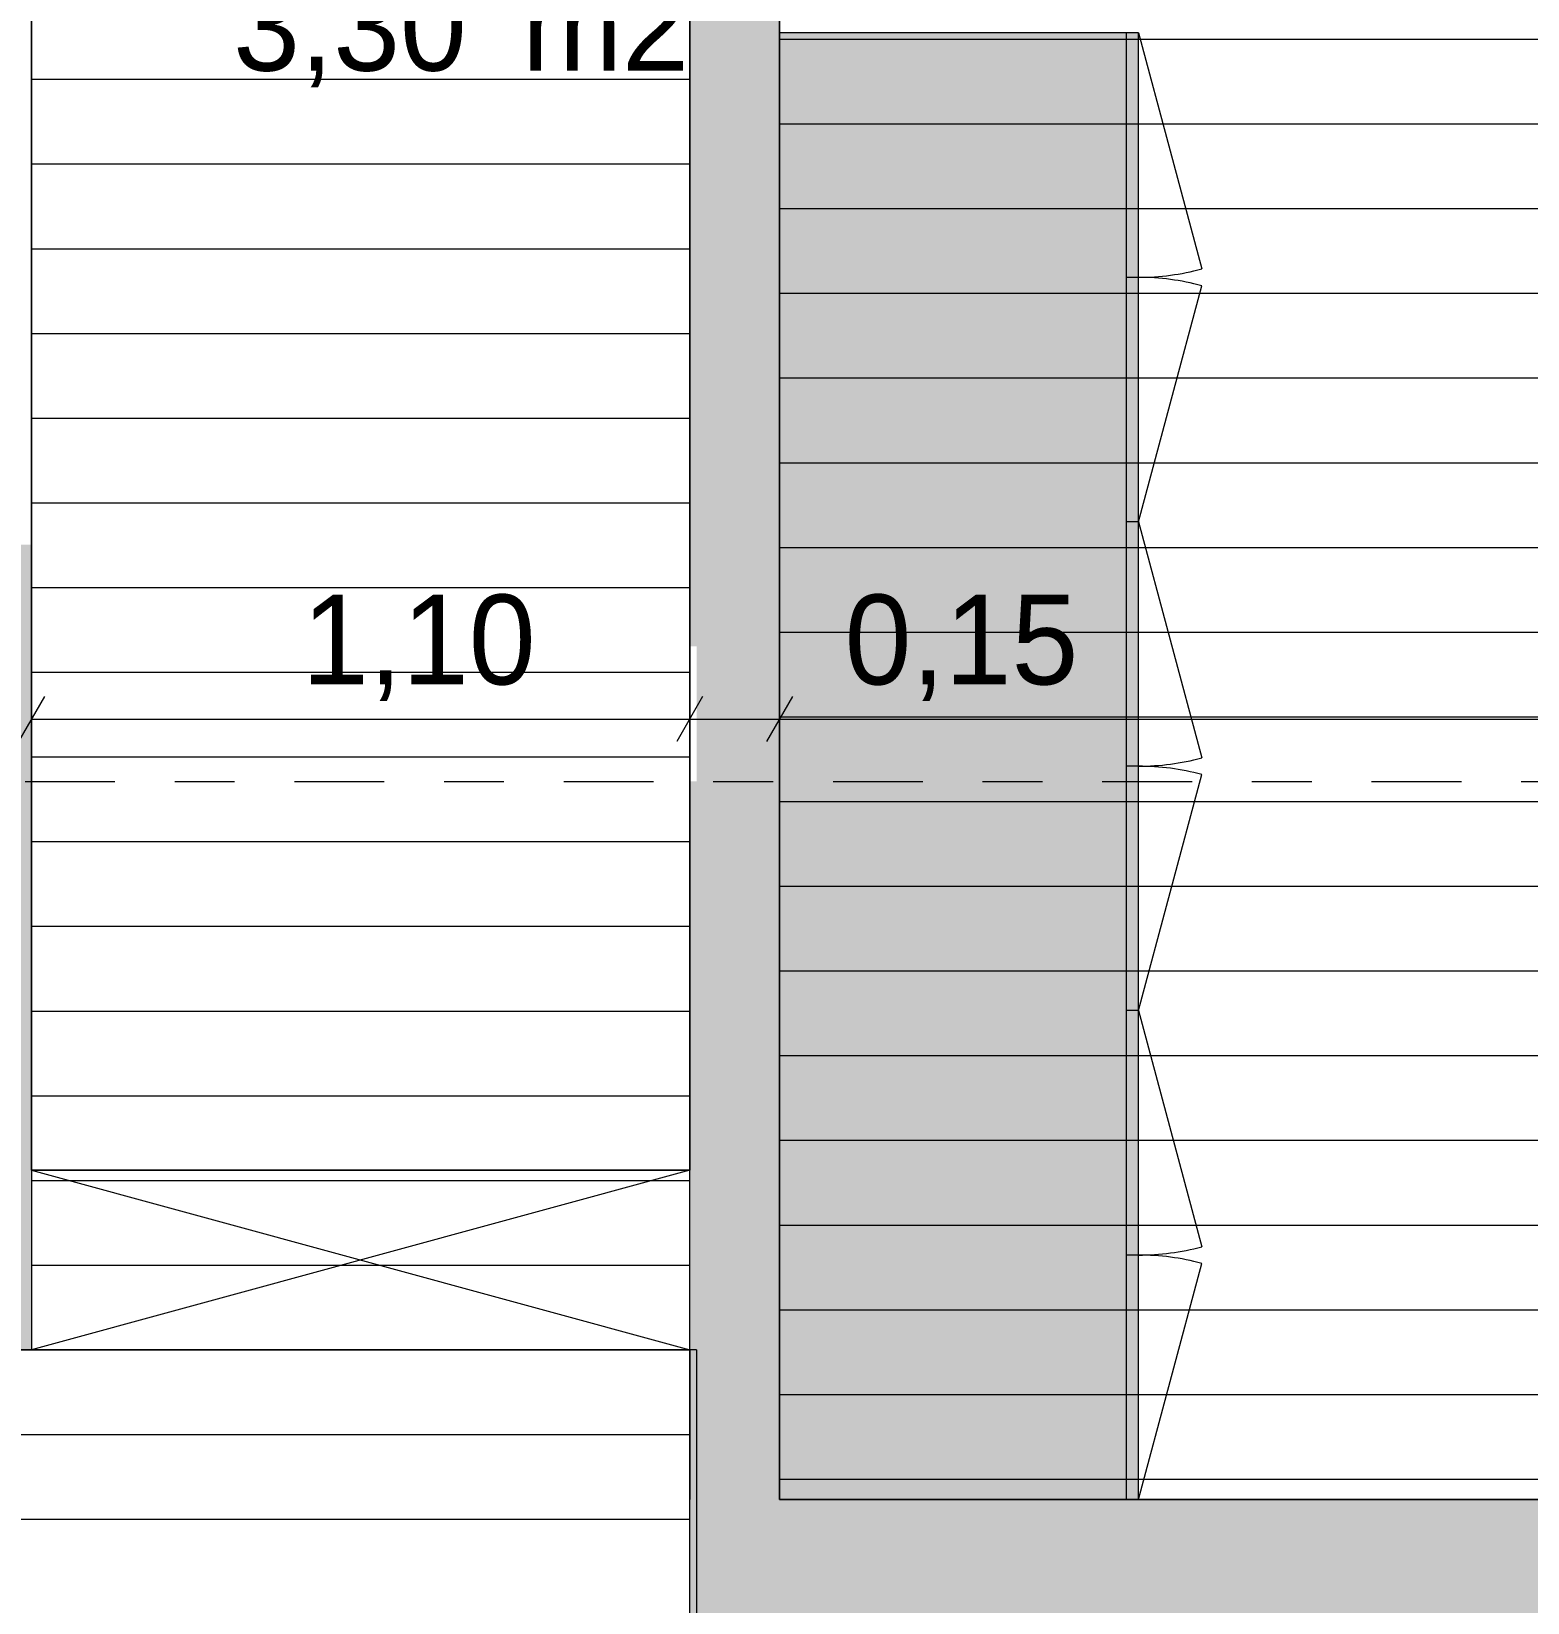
# Model space of a CAD drawing. Header units: metres. Extents: x -111189 to -108577, y -72951 to -72647.
# Drawn here: x -110674.436 to -110671.936, y -72935.126 to -72932.501 of the extents above; entities that cross this region are included whole.
import ezdxf

# ---------------------------------------------------------------- set-up
doc = ezdxf.new("R2010")
doc.units = ezdxf.units.M
doc.header["$MEASUREMENT"] = 0
for name, pattern in [('Dashed', [0.423333, 0.211667, -0.211667]), ('Dot & Dashed', [0.670278, 0.3175, -0.176389, 0, -0.176389]), ('OTK - Tracejado', [0.08, 0.04, -0.04]), ('OTK - Traço Ponto', [0.2, 0.1, -0.05, 0, -0.05]), ('OTK - Traço Ponto CORTES_ALÇ', [0.6, 0.3, -0.15, 0, -0.15])]:
    doc.linetypes.add(name, pattern=pattern)
for name, color, linetype in [('Muro Não Confinante - MNC1_1_0', 7, 'Continuous'), ('Muro Não Confinante - MNC1_1_00 - DESENHO 2D', 7, 'Continuous'), ('Muro Não Confinante - MNC1_1_03 - COBERTURA', 7, 'Continuous'), ('Muro Não Confinante - MNC1_1_03 - LAJES', 7, 'Continuous'), ('Muro Não Confinante - MNC1_1_04 - TECTO FALSO', 7, 'Continuous'), ('Muro Não Confinante - MNC1_1_05 - PAREDES..35', 7, 'Continuous'), ('Muro Não Confinante - MNC1_1_08 - EQUIPAMENTO AMOVIVEL', 7, 'Continuous'), ('Muro Não Confinante - MNC1_1_08 - EQUIPAMENTO FIXO', 7, 'Continuous'), ('Muro Não Confinante - MNC1_1_11 - ZONA_ÁREA', 7, 'Continuous'), ('Muro Não Confinante - MNC1_1_12 - COTAS GERAIS', 7, 'Continuous'), ('Planta Piso -1_1_07 - MUROS', 7, 'Continuous'), ('Planta Piso -1_1_14 - CORTES.Marcadores', 7, 'Continuous')]:
    doc.layers.add(name, color=color, linetype=linetype)
doc.styles.add('ESTILO_GERADO_3', font='AGENCYR.TTF')

# ---------------------------------------------------------------- blocks, each defined once
blk = doc.blocks.new('*X144', base_point=(-110694.4627, -72968.689))
at = {"layer": 'Muro Não Confinante - MNC1_1_03 - LAJES', "color": 253, "linetype": 'Continuous', "lineweight": 9, "ltscale": 1000}
for p, q in [((-110674.4359, -72932.5814), (-110674.3359, -72932.5814)), ((-110674.4359, -72932.5814), (-110674.3359, -72932.5814)), ((-110674.3359, -72932.5814), (-110674.0859, -72932.5814)), ((-110674.3359, -72932.5814), (-110674.0859, -72932.5814)), ((-110674.0859, -72932.5814), (-110673.8359, -72932.5814)), ((-110674.0859, -72932.5814), (-110673.8359, -72932.5814)), ((-110673.8359, -72932.5814), (-110673.5859, -72932.5814)), ((-110673.8359, -72932.5814), (-110673.5859, -72932.5814)), ((-110673.5859, -72932.5814), (-110673.3359, -72932.5814)), ((-110673.5859, -72932.5814), (-110673.3359, -72932.5814)), ((-110674.4359, -72932.7229), (-110674.3359, -72932.7229)), ((-110674.4359, -72932.7229), (-110674.3359, -72932.7229)), ((-110674.3359, -72932.7229), (-110674.0859, -72932.7229)), ((-110674.3359, -72932.7229), (-110674.0859, -72932.7229)), ((-110674.0859, -72932.7229), (-110673.8359, -72932.7229)), ((-110674.0859, -72932.7229), (-110673.8359, -72932.7229)), ((-110673.8359, -72932.7229), (-110673.5859, -72932.7229)), ((-110673.8359, -72932.7229), (-110673.5859, -72932.7229)), ((-110673.5859, -72932.7229), (-110673.3359, -72932.7229)), ((-110673.5859, -72932.7229), (-110673.3359, -72932.7229)), ((-110674.4359, -72932.8644), (-110674.3359, -72932.8644)), ((-110674.4359, -72932.8644), (-110674.3359, -72932.8644)), ((-110674.3359, -72932.8644), (-110674.0859, -72932.8644)), ((-110674.3359, -72932.8644), (-110674.0859, -72932.8644)), ((-110674.0859, -72932.8644), (-110673.8359, -72932.8644)), ((-110674.0859, -72932.8644), (-110673.8359, -72932.8644)), ((-110673.8359, -72932.8644), (-110673.5859, -72932.8644)), ((-110673.8359, -72932.8644), (-110673.5859, -72932.8644)), ((-110673.5859, -72932.8644), (-110673.3359, -72932.8644)), ((-110673.5859, -72932.8644), (-110673.3359, -72932.8644)), ((-110674.4359, -72933.0059), (-110674.3359, -72933.0059)), ((-110674.4359, -72933.0059), (-110674.3359, -72933.0059)), ((-110674.3359, -72933.0059), (-110674.0859, -72933.0059)), ((-110674.3359, -72933.0059), (-110674.0859, -72933.0059)), ((-110674.0859, -72933.0059), (-110673.8359, -72933.0059)), ((-110674.0859, -72933.0059), (-110673.8359, -72933.0059)), ((-110673.8359, -72933.0059), (-110673.5859, -72933.0059)), ((-110673.8359, -72933.0059), (-110673.5859, -72933.0059)), ((-110673.5859, -72933.0059), (-110673.3359, -72933.0059)), ((-110673.5859, -72933.0059), (-110673.3359, -72933.0059)), ((-110674.4359, -72933.1474), (-110674.3359, -72933.1474)), ((-110674.4359, -72933.1474), (-110674.3359, -72933.1474)), ((-110674.3359, -72933.1474), (-110674.0859, -72933.1474)), ((-110674.3359, -72933.1474), (-110674.0859, -72933.1474)), ((-110674.0859, -72933.1474), (-110673.8359, -72933.1474)), ((-110674.0859, -72933.1474), (-110673.8359, -72933.1474)), ((-110673.8359, -72933.1474), (-110673.5859, -72933.1474)), ((-110673.8359, -72933.1474), (-110673.5859, -72933.1474)), ((-110673.5859, -72933.1474), (-110673.3359, -72933.1474)), ((-110673.5859, -72933.1474), (-110673.3359, -72933.1474)), ((-110674.4359, -72933.2889), (-110674.3359, -72933.2889)), ((-110674.4359, -72933.2889), (-110674.3359, -72933.2889)), ((-110674.3359, -72933.2889), (-110674.0859, -72933.2889)), ((-110674.3359, -72933.2889), (-110674.0859, -72933.2889)), ((-110674.0859, -72933.2889), (-110673.8359, -72933.2889)), ((-110674.0859, -72933.2889), (-110673.8359, -72933.2889)), ((-110673.8359, -72933.2889), (-110673.5859, -72933.2889)), ((-110673.8359, -72933.2889), (-110673.5859, -72933.2889)), ((-110673.5859, -72933.2889), (-110673.3359, -72933.2889)), ((-110673.5859, -72933.2889), (-110673.3359, -72933.2889)), ((-110674.4359, -72933.4304), (-110674.3359, -72933.4304)), ((-110674.4359, -72933.4304), (-110674.3359, -72933.4304)), ((-110674.3359, -72933.4304), (-110674.0859, -72933.4304)), ((-110674.3359, -72933.4304), (-110674.0859, -72933.4304)), ((-110674.0859, -72933.4304), (-110673.8359, -72933.4304)), ((-110674.0859, -72933.4304), (-110673.8359, -72933.4304)), ((-110673.8359, -72933.4304), (-110673.5859, -72933.4304)), ((-110673.8359, -72933.4304), (-110673.5859, -72933.4304)), ((-110673.5859, -72933.4304), (-110673.3359, -72933.4304)), ((-110673.5859, -72933.4304), (-110673.3359, -72933.4304)), ((-110674.4359, -72933.5719), (-110674.3359, -72933.5719)), ((-110674.4359, -72933.5719), (-110674.3359, -72933.5719)), ((-110674.3359, -72933.5719), (-110674.0859, -72933.5719)), ((-110674.3359, -72933.5719), (-110674.0859, -72933.5719)), ((-110674.0859, -72933.5719), (-110673.8359, -72933.5719)), ((-110674.0859, -72933.5719), (-110673.8359, -72933.5719)), ((-110673.8359, -72933.5719), (-110673.5859, -72933.5719)), ((-110673.8359, -72933.5719), (-110673.5859, -72933.5719)), ((-110673.5859, -72933.5719), (-110673.3359, -72933.5719)), ((-110673.5859, -72933.5719), (-110673.3359, -72933.5719)), ((-110674.4359, -72933.7134), (-110674.3359, -72933.7134)), ((-110674.4359, -72933.7134), (-110674.3359, -72933.7134)), ((-110674.3359, -72933.7134), (-110674.0859, -72933.7134)), ((-110674.3359, -72933.7134), (-110674.0859, -72933.7134)), ((-110674.0859, -72933.7134), (-110673.8359, -72933.7134)), ((-110674.0859, -72933.7134), (-110673.8359, -72933.7134)), ((-110673.8359, -72933.7134), (-110673.5859, -72933.7134)), ((-110673.8359, -72933.7134), (-110673.5859, -72933.7134)), ((-110673.5859, -72933.7134), (-110673.3359, -72933.7134)), ((-110673.5859, -72933.7134), (-110673.3359, -72933.7134)), ((-110674.4359, -72933.8549), (-110674.3359, -72933.8549)), ((-110674.4359, -72933.8549), (-110674.3359, -72933.8549)), ((-110674.3359, -72933.8549), (-110674.0859, -72933.8549)), ((-110674.3359, -72933.8549), (-110674.0859, -72933.8549)), ((-110674.0859, -72933.8549), (-110673.8359, -72933.8549)), ((-110674.0859, -72933.8549), (-110673.8359, -72933.8549)), ((-110673.8359, -72933.8549), (-110673.5859, -72933.8549)), ((-110673.8359, -72933.8549), (-110673.5859, -72933.8549)), ((-110673.5859, -72933.8549), (-110673.3359, -72933.8549)), ((-110673.5859, -72933.8549), (-110673.3359, -72933.8549)), ((-110674.4359, -72933.9964), (-110674.3359, -72933.9964)), ((-110674.4359, -72933.9964), (-110674.3359, -72933.9964)), ((-110674.3359, -72933.9964), (-110674.0859, -72933.9964)), ((-110674.3359, -72933.9964), (-110674.0859, -72933.9964)), ((-110674.0859, -72933.9964), (-110673.8359, -72933.9964)), ((-110674.0859, -72933.9964), (-110673.8359, -72933.9964)), ((-110673.8359, -72933.9964), (-110673.5859, -72933.9964)), ((-110673.8359, -72933.9964), (-110673.5859, -72933.9964)), ((-110673.5859, -72933.9964), (-110673.3359, -72933.9964)), ((-110673.5859, -72933.9964), (-110673.3359, -72933.9964)), ((-110674.4359, -72934.1379), (-110674.3359, -72934.1379)), ((-110674.4359, -72934.1379), (-110674.3359, -72934.1379)), ((-110674.3359, -72934.1379), (-110674.0859, -72934.1379)), ((-110674.3359, -72934.1379), (-110674.0859, -72934.1379)), ((-110674.0859, -72934.1379), (-110673.8359, -72934.1379)), ((-110674.0859, -72934.1379), (-110673.8359, -72934.1379)), ((-110673.8359, -72934.1379), (-110673.5859, -72934.1379)), ((-110673.8359, -72934.1379), (-110673.5859, -72934.1379)), ((-110673.5859, -72934.1379), (-110673.3359, -72934.1379)), ((-110673.5859, -72934.1379), (-110673.3359, -72934.1379)), ((-110674.4359, -72934.2794), (-110674.3359, -72934.2794)), ((-110674.4359, -72934.2794), (-110674.3359, -72934.2794)), ((-110674.3359, -72934.2794), (-110674.0859, -72934.2794)), ((-110674.3359, -72934.2794), (-110674.0859, -72934.2794)), ((-110674.0859, -72934.2794), (-110673.8359, -72934.2794)), ((-110674.0859, -72934.2794), (-110673.8359, -72934.2794)), ((-110673.8359, -72934.2794), (-110673.5859, -72934.2794)), ((-110673.8359, -72934.2794), (-110673.5859, -72934.2794)), ((-110673.5859, -72934.2794), (-110673.3359, -72934.2794)), ((-110673.5859, -72934.2794), (-110673.3359, -72934.2794)), ((-110674.4359, -72934.4209), (-110674.3359, -72934.4209)), ((-110674.4359, -72934.4209), (-110674.3359, -72934.4209)), ((-110674.3359, -72934.4209), (-110674.0859, -72934.4209)), ((-110674.3359, -72934.4209), (-110674.0859, -72934.4209)), ((-110674.0859, -72934.4209), (-110673.8359, -72934.4209)), ((-110674.0859, -72934.4209), (-110673.8359, -72934.4209)), ((-110673.8359, -72934.4209), (-110673.5859, -72934.4209)), ((-110673.8359, -72934.4209), (-110673.5859, -72934.4209)), ((-110673.5859, -72934.4209), (-110673.3359, -72934.4209)), ((-110673.5859, -72934.4209), (-110673.3359, -72934.4209)), ((-110674.4359, -72934.5624), (-110674.3359, -72934.5624)), ((-110674.4359, -72934.5624), (-110674.3359, -72934.5624)), ((-110674.3359, -72934.5624), (-110674.0859, -72934.5624)), ((-110674.3359, -72934.5624), (-110674.0859, -72934.5624)), ((-110674.0859, -72934.5624), (-110673.8359, -72934.5624)), ((-110674.0859, -72934.5624), (-110673.8359, -72934.5624)), ((-110673.8359, -72934.5624), (-110673.5859, -72934.5624)), ((-110673.8359, -72934.5624), (-110673.5859, -72934.5624)), ((-110673.5859, -72934.5624), (-110673.3359, -72934.5624)), ((-110673.5859, -72934.5624), (-110673.3359, -72934.5624)), ((-110674.5859, -72934.7039), (-110674.3359, -72934.7039)), ((-110674.3359, -72934.7039), (-110674.0859, -72934.7039)), ((-110674.3359, -72934.7039), (-110674.0859, -72934.7039)), ((-110674.0859, -72934.7039), (-110673.8359, -72934.7039)), ((-110674.0859, -72934.7039), (-110673.8359, -72934.7039)), ((-110673.8359, -72934.7039), (-110673.5859, -72934.7039)), ((-110673.8359, -72934.7039), (-110673.5859, -72934.7039)), ((-110673.5859, -72934.7039), (-110673.3359, -72934.7039)), ((-110673.5859, -72934.7039), (-110673.3359, -72934.7039)), ((-110674.5859, -72934.8454), (-110674.3359, -72934.8454)), ((-110674.5859, -72934.8454), (-110674.3359, -72934.8454)), ((-110674.3359, -72934.8454), (-110674.0859, -72934.8454)), ((-110674.3359, -72934.8454), (-110674.0859, -72934.8454)), ((-110674.0859, -72934.8454), (-110673.8359, -72934.8454)), ((-110674.0859, -72934.8454), (-110673.8359, -72934.8454)), ((-110673.8359, -72934.8454), (-110673.5859, -72934.8454)), ((-110673.8359, -72934.8454), (-110673.5859, -72934.8454)), ((-110673.5859, -72934.8454), (-110673.3359, -72934.8454)), ((-110673.5859, -72934.8454), (-110673.3359, -72934.8454)), ((-110674.5859, -72934.9869), (-110674.3359, -72934.9869)), ((-110674.5859, -72934.9869), (-110674.3359, -72934.9869)), ((-110674.3359, -72934.9869), (-110674.0859, -72934.9869)), ((-110674.3359, -72934.9869), (-110674.0859, -72934.9869)), ((-110674.0859, -72934.9869), (-110673.8359, -72934.9869)), ((-110674.0859, -72934.9869), (-110673.8359, -72934.9869)), ((-110673.8359, -72934.9869), (-110673.5859, -72934.9869)), ((-110673.8359, -72934.9869), (-110673.5859, -72934.9869)), ((-110673.5859, -72934.9869), (-110673.3359, -72934.9869)), ((-110673.5859, -72934.9869), (-110673.3359, -72934.9869))]:
    blk.add_line(p, q, dxfattribs=at)
blk = doc.blocks.new('*X146', base_point=(-110694.4627, -72968.689))
at = {"layer": 'Muro Não Confinante - MNC1_1_03 - LAJES', "color": 253, "linetype": 'Continuous', "lineweight": 9, "ltscale": 1000}
for p, q in [((-110673.1859, -72932.5144), (-110673.0859, -72932.5144)), ((-110673.1859, -72932.5144), (-110673.0859, -72932.5144)), ((-110673.0859, -72932.5144), (-110672.8359, -72932.5144)), ((-110673.0859, -72932.5144), (-110672.8359, -72932.5144)), ((-110672.8359, -72932.5144), (-110672.5859, -72932.5144)), ((-110672.8359, -72932.5144), (-110672.5859, -72932.5144)), ((-110672.5859, -72932.5144), (-110672.3359, -72932.5144)), ((-110672.5859, -72932.5144), (-110672.3359, -72932.5144)), ((-110672.3359, -72932.5144), (-110672.0859, -72932.5144)), ((-110672.3359, -72932.5144), (-110672.0859, -72932.5144)), ((-110672.0859, -72932.5144), (-110671.8359, -72932.5144)), ((-110672.0859, -72932.5144), (-110671.8359, -72932.5144)), ((-110673.1859, -72932.6559), (-110673.0859, -72932.6559)), ((-110673.1859, -72932.6559), (-110673.0859, -72932.6559)), ((-110673.0859, -72932.6559), (-110672.8359, -72932.6559)), ((-110673.0859, -72932.6559), (-110672.8359, -72932.6559)), ((-110672.8359, -72932.6559), (-110672.5859, -72932.6559)), ((-110672.8359, -72932.6559), (-110672.5859, -72932.6559)), ((-110672.5859, -72932.6559), (-110672.3359, -72932.6559)), ((-110672.5859, -72932.6559), (-110672.3359, -72932.6559)), ((-110672.3359, -72932.6559), (-110672.0859, -72932.6559)), ((-110672.3359, -72932.6559), (-110672.0859, -72932.6559)), ((-110672.0859, -72932.6559), (-110671.8359, -72932.6559)), ((-110672.0859, -72932.6559), (-110671.8359, -72932.6559)), ((-110673.1859, -72932.7974), (-110673.0859, -72932.7974)), ((-110673.1859, -72932.7974), (-110673.0859, -72932.7974)), ((-110673.0859, -72932.7974), (-110672.8359, -72932.7974)), ((-110673.0859, -72932.7974), (-110672.8359, -72932.7974)), ((-110672.8359, -72932.7974), (-110672.5859, -72932.7974)), ((-110672.8359, -72932.7974), (-110672.5859, -72932.7974)), ((-110672.5859, -72932.7974), (-110672.3359, -72932.7974)), ((-110672.5859, -72932.7974), (-110672.3359, -72932.7974)), ((-110672.3359, -72932.7974), (-110672.0859, -72932.7974)), ((-110672.3359, -72932.7974), (-110672.0859, -72932.7974)), ((-110672.0859, -72932.7974), (-110671.8359, -72932.7974)), ((-110672.0859, -72932.7974), (-110671.8359, -72932.7974)), ((-110673.1859, -72932.9389), (-110673.0859, -72932.9389)), ((-110673.1859, -72932.9389), (-110673.0859, -72932.9389)), ((-110673.0859, -72932.9389), (-110672.8359, -72932.9389)), ((-110673.0859, -72932.9389), (-110672.8359, -72932.9389)), ((-110672.8359, -72932.9389), (-110672.5859, -72932.9389)), ((-110672.8359, -72932.9389), (-110672.5859, -72932.9389)), ((-110672.5859, -72932.9389), (-110672.3359, -72932.9389)), ((-110672.5859, -72932.9389), (-110672.3359, -72932.9389)), ((-110672.3359, -72932.9389), (-110672.0859, -72932.9389)), ((-110672.3359, -72932.9389), (-110672.0859, -72932.9389)), ((-110672.0859, -72932.9389), (-110671.8359, -72932.9389)), ((-110672.0859, -72932.9389), (-110671.8359, -72932.9389)), ((-110673.1859, -72933.0804), (-110673.0859, -72933.0804)), ((-110673.1859, -72933.0804), (-110673.0859, -72933.0804)), ((-110673.0859, -72933.0804), (-110672.8359, -72933.0804)), ((-110673.0859, -72933.0804), (-110672.8359, -72933.0804)), ((-110672.8359, -72933.0804), (-110672.5859, -72933.0804)), ((-110672.8359, -72933.0804), (-110672.5859, -72933.0804)), ((-110672.5859, -72933.0804), (-110672.3359, -72933.0804)), ((-110672.5859, -72933.0804), (-110672.3359, -72933.0804)), ((-110672.3359, -72933.0804), (-110672.0859, -72933.0804)), ((-110672.3359, -72933.0804), (-110672.0859, -72933.0804)), ((-110672.0859, -72933.0804), (-110671.8359, -72933.0804)), ((-110672.0859, -72933.0804), (-110671.8359, -72933.0804)), ((-110673.1859, -72933.2219), (-110673.0859, -72933.2219)), ((-110673.1859, -72933.2219), (-110673.0859, -72933.2219)), ((-110673.0859, -72933.2219), (-110672.8359, -72933.2219)), ((-110673.0859, -72933.2219), (-110672.8359, -72933.2219)), ((-110672.8359, -72933.2219), (-110672.5859, -72933.2219)), ((-110672.8359, -72933.2219), (-110672.5859, -72933.2219)), ((-110672.5859, -72933.2219), (-110672.3359, -72933.2219)), ((-110672.5859, -72933.2219), (-110672.3359, -72933.2219)), ((-110672.3359, -72933.2219), (-110672.0859, -72933.2219)), ((-110672.3359, -72933.2219), (-110672.0859, -72933.2219)), ((-110672.0859, -72933.2219), (-110671.8359, -72933.2219)), ((-110672.0859, -72933.2219), (-110671.8359, -72933.2219)), ((-110673.1859, -72933.3634), (-110673.0859, -72933.3634)), ((-110673.1859, -72933.3634), (-110673.0859, -72933.3634)), ((-110673.0859, -72933.3634), (-110672.8359, -72933.3634)), ((-110673.0859, -72933.3634), (-110672.8359, -72933.3634)), ((-110672.8359, -72933.3634), (-110672.5859, -72933.3634)), ((-110672.8359, -72933.3634), (-110672.5859, -72933.3634)), ((-110672.5859, -72933.3634), (-110672.3359, -72933.3634)), ((-110672.5859, -72933.3634), (-110672.3359, -72933.3634)), ((-110672.3359, -72933.3634), (-110672.0859, -72933.3634)), ((-110672.3359, -72933.3634), (-110672.0859, -72933.3634)), ((-110672.0859, -72933.3634), (-110671.8359, -72933.3634)), ((-110672.0859, -72933.3634), (-110671.8359, -72933.3634)), ((-110673.1859, -72933.5049), (-110673.0859, -72933.5049)), ((-110673.1859, -72933.5049), (-110673.0859, -72933.5049)), ((-110673.0859, -72933.5049), (-110672.8359, -72933.5049)), ((-110673.0859, -72933.5049), (-110672.8359, -72933.5049)), ((-110672.8359, -72933.5049), (-110672.5859, -72933.5049)), ((-110672.8359, -72933.5049), (-110672.5859, -72933.5049)), ((-110672.5859, -72933.5049), (-110672.3359, -72933.5049)), ((-110672.5859, -72933.5049), (-110672.3359, -72933.5049)), ((-110672.3359, -72933.5049), (-110672.0859, -72933.5049)), ((-110672.3359, -72933.5049), (-110672.0859, -72933.5049)), ((-110672.0859, -72933.5049), (-110671.8359, -72933.5049)), ((-110672.0859, -72933.5049), (-110671.8359, -72933.5049)), ((-110673.1859, -72933.6464), (-110673.0859, -72933.6464)), ((-110673.1859, -72933.6464), (-110673.0859, -72933.6464)), ((-110673.0859, -72933.6464), (-110672.8359, -72933.6464)), ((-110673.0859, -72933.6464), (-110672.8359, -72933.6464)), ((-110672.8359, -72933.6464), (-110672.5859, -72933.6464)), ((-110672.8359, -72933.6464), (-110672.5859, -72933.6464)), ((-110672.5859, -72933.6464), (-110672.3359, -72933.6464)), ((-110672.5859, -72933.6464), (-110672.3359, -72933.6464)), ((-110672.3359, -72933.6464), (-110672.0859, -72933.6464)), ((-110672.3359, -72933.6464), (-110672.0859, -72933.6464)), ((-110672.0859, -72933.6464), (-110671.8359, -72933.6464)), ((-110672.0859, -72933.6464), (-110671.8359, -72933.6464)), ((-110673.1859, -72933.7879), (-110673.0859, -72933.7879)), ((-110673.1859, -72933.7879), (-110673.0859, -72933.7879)), ((-110673.0859, -72933.7879), (-110672.8359, -72933.7879)), ((-110673.0859, -72933.7879), (-110672.8359, -72933.7879)), ((-110672.8359, -72933.7879), (-110672.5859, -72933.7879)), ((-110672.8359, -72933.7879), (-110672.5859, -72933.7879)), ((-110672.5859, -72933.7879), (-110672.3359, -72933.7879)), ((-110672.5859, -72933.7879), (-110672.3359, -72933.7879)), ((-110672.3359, -72933.7879), (-110672.0859, -72933.7879)), ((-110672.3359, -72933.7879), (-110672.0859, -72933.7879)), ((-110672.0859, -72933.7879), (-110671.8359, -72933.7879)), ((-110672.0859, -72933.7879), (-110671.8359, -72933.7879)), ((-110673.1859, -72933.9294), (-110673.0859, -72933.9294)), ((-110673.1859, -72933.9294), (-110673.0859, -72933.9294)), ((-110673.0859, -72933.9294), (-110672.8359, -72933.9294)), ((-110673.0859, -72933.9294), (-110672.8359, -72933.9294)), ((-110672.8359, -72933.9294), (-110672.5859, -72933.9294)), ((-110672.8359, -72933.9294), (-110672.5859, -72933.9294)), ((-110672.5859, -72933.9294), (-110672.3359, -72933.9294)), ((-110672.5859, -72933.9294), (-110672.3359, -72933.9294)), ((-110672.3359, -72933.9294), (-110672.0859, -72933.9294)), ((-110672.3359, -72933.9294), (-110672.0859, -72933.9294)), ((-110672.0859, -72933.9294), (-110671.8359, -72933.9294)), ((-110672.0859, -72933.9294), (-110671.8359, -72933.9294)), ((-110673.1859, -72934.0709), (-110673.0859, -72934.0709)), ((-110673.1859, -72934.0709), (-110673.0859, -72934.0709)), ((-110673.0859, -72934.0709), (-110672.8359, -72934.0709)), ((-110673.0859, -72934.0709), (-110672.8359, -72934.0709)), ((-110672.8359, -72934.0709), (-110672.5859, -72934.0709)), ((-110672.8359, -72934.0709), (-110672.5859, -72934.0709)), ((-110672.5859, -72934.0709), (-110672.3359, -72934.0709)), ((-110672.5859, -72934.0709), (-110672.3359, -72934.0709)), ((-110672.3359, -72934.0709), (-110672.0859, -72934.0709)), ((-110672.3359, -72934.0709), (-110672.0859, -72934.0709)), ((-110672.0859, -72934.0709), (-110671.8359, -72934.0709)), ((-110672.0859, -72934.0709), (-110671.8359, -72934.0709)), ((-110673.1859, -72934.2124), (-110673.0859, -72934.2124)), ((-110673.1859, -72934.2124), (-110673.0859, -72934.2124)), ((-110673.0859, -72934.2124), (-110672.8359, -72934.2124)), ((-110673.0859, -72934.2124), (-110672.8359, -72934.2124)), ((-110672.8359, -72934.2124), (-110672.5859, -72934.2124)), ((-110672.8359, -72934.2124), (-110672.5859, -72934.2124)), ((-110672.5859, -72934.2124), (-110672.3359, -72934.2124)), ((-110672.5859, -72934.2124), (-110672.3359, -72934.2124)), ((-110672.3359, -72934.2124), (-110672.0859, -72934.2124)), ((-110672.3359, -72934.2124), (-110672.0859, -72934.2124)), ((-110672.0859, -72934.2124), (-110671.8359, -72934.2124)), ((-110672.0859, -72934.2124), (-110671.8359, -72934.2124)), ((-110673.1859, -72934.3539), (-110673.0859, -72934.3539)), ((-110673.1859, -72934.3539), (-110673.0859, -72934.3539)), ((-110673.0859, -72934.3539), (-110672.8359, -72934.3539)), ((-110673.0859, -72934.3539), (-110672.8359, -72934.3539)), ((-110672.8359, -72934.3539), (-110672.5859, -72934.3539)), ((-110672.8359, -72934.3539), (-110672.5859, -72934.3539)), ((-110672.5859, -72934.3539), (-110672.3359, -72934.3539)), ((-110672.5859, -72934.3539), (-110672.3359, -72934.3539)), ((-110672.3359, -72934.3539), (-110672.0859, -72934.3539)), ((-110672.3359, -72934.3539), (-110672.0859, -72934.3539)), ((-110672.0859, -72934.3539), (-110671.8359, -72934.3539)), ((-110672.0859, -72934.3539), (-110671.8359, -72934.3539)), ((-110673.1859, -72934.4954), (-110673.0859, -72934.4954)), ((-110673.1859, -72934.4954), (-110673.0859, -72934.4954)), ((-110673.0859, -72934.4954), (-110672.8359, -72934.4954)), ((-110673.0859, -72934.4954), (-110672.8359, -72934.4954)), ((-110672.8359, -72934.4954), (-110672.5859, -72934.4954)), ((-110672.8359, -72934.4954), (-110672.5859, -72934.4954)), ((-110672.5859, -72934.4954), (-110672.3359, -72934.4954)), ((-110672.5859, -72934.4954), (-110672.3359, -72934.4954)), ((-110672.3359, -72934.4954), (-110672.0859, -72934.4954)), ((-110672.3359, -72934.4954), (-110672.0859, -72934.4954)), ((-110672.0859, -72934.4954), (-110671.8359, -72934.4954)), ((-110672.0859, -72934.4954), (-110671.8359, -72934.4954)), ((-110673.1859, -72934.6369), (-110673.0859, -72934.6369)), ((-110673.1859, -72934.6369), (-110673.0859, -72934.6369)), ((-110673.0859, -72934.6369), (-110672.8359, -72934.6369)), ((-110673.0859, -72934.6369), (-110672.8359, -72934.6369)), ((-110672.8359, -72934.6369), (-110672.5859, -72934.6369)), ((-110672.8359, -72934.6369), (-110672.5859, -72934.6369)), ((-110672.5859, -72934.6369), (-110672.3359, -72934.6369)), ((-110672.5859, -72934.6369), (-110672.3359, -72934.6369)), ((-110672.3359, -72934.6369), (-110672.0859, -72934.6369)), ((-110672.3359, -72934.6369), (-110672.0859, -72934.6369)), ((-110672.0859, -72934.6369), (-110671.8359, -72934.6369)), ((-110672.0859, -72934.6369), (-110671.8359, -72934.6369)), ((-110673.1859, -72934.7784), (-110673.0859, -72934.7784)), ((-110673.1859, -72934.7784), (-110673.0859, -72934.7784)), ((-110673.0859, -72934.7784), (-110672.8359, -72934.7784)), ((-110673.0859, -72934.7784), (-110672.8359, -72934.7784)), ((-110672.8359, -72934.7784), (-110672.5859, -72934.7784)), ((-110672.8359, -72934.7784), (-110672.5859, -72934.7784)), ((-110672.5859, -72934.7784), (-110672.3359, -72934.7784)), ((-110672.5859, -72934.7784), (-110672.3359, -72934.7784)), ((-110672.3359, -72934.7784), (-110672.0859, -72934.7784)), ((-110672.3359, -72934.7784), (-110672.0859, -72934.7784)), ((-110672.0859, -72934.7784), (-110671.8359, -72934.7784)), ((-110672.0859, -72934.7784), (-110671.8359, -72934.7784)), ((-110673.1859, -72934.9199), (-110673.0859, -72934.9199)), ((-110673.1859, -72934.9199), (-110673.0859, -72934.9199)), ((-110673.0859, -72934.9199), (-110672.8359, -72934.9199)), ((-110673.0859, -72934.9199), (-110672.8359, -72934.9199)), ((-110672.8359, -72934.9199), (-110672.5859, -72934.9199)), ((-110672.8359, -72934.9199), (-110672.5859, -72934.9199)), ((-110672.5859, -72934.9199), (-110672.3359, -72934.9199)), ((-110672.5859, -72934.9199), (-110672.3359, -72934.9199)), ((-110672.3359, -72934.9199), (-110672.0859, -72934.9199)), ((-110672.3359, -72934.9199), (-110672.0859, -72934.9199)), ((-110672.0859, -72934.9199), (-110671.8359, -72934.9199)), ((-110672.0859, -72934.9199), (-110671.8359, -72934.9199))]:
    blk.add_line(p, q, dxfattribs=at)

msp = doc.modelspace()

# ---------------------------------------------------------------- hatches: boundary and pattern name
h = msp.add_hatch()
h.set_pattern_fill('ANSI31', color=256)
h.paths.add_polyline_path([(-110671.9898, -72933.5448), (-110671.3265, -72933.5448), (-110671.3265, -72933.25), (-110671.9898, -72933.25)], flags=9)
h.paths.add_polyline_path([(-110671.9935, -72933.3016), (-110671.605, -72933.3016), (-110671.605, -72933.0068), (-110671.9935, -72933.0068)], flags=9)
h.paths.add_polyline_path([(-110671.0859, -72933.6863), (-110670.7425, -72933.6863), (-110670.7425, -72933.3915), (-110671.0859, -72933.3915)], flags=9)
h.paths.add_polyline_path([(-110673.1263, -72933.6863), (-110672.8135, -72933.6863), (-110672.8135, -72933.3915), (-110673.1263, -72933.3915)], flags=9)
at = {"layer": 'Muro Não Confinante - MNC1_1_08 - EQUIPAMENTO FIXO', "linetype": 'Continuous', "lineweight": 13}
msp.add_hatch(color=254, dxfattribs=at).paths.add_polyline_path([(-110672.5859, -72934.9539), (-110672.5859, -72932.5039), (-110673.1859, -72932.5039), (-110673.1859, -72934.9539)])
at = {"layer": 'Planta Piso -1_1_07 - MUROS', "linetype": 'Continuous', "lineweight": 0, "true_color": 0x939598}
h = msp.add_hatch(color=252, dxfattribs=at)
h.paths.add_polyline_path([(-110673.0859, -72935.2039), (-110673.1859, -72935.2039), (-110673.1859, -72935.4629), (-110673.0859, -72935.4629)])
h.paths.add_polyline_path([(-110673.1859, -72935.2039), (-110673.3245, -72935.2039), (-110673.3245, -72935.4629), (-110673.1859, -72935.4629)])
h.paths.add_polyline_path([(-110673.0859, -72934.9539), (-110673.1859, -72934.9539), (-110673.1859, -72935.2039), (-110673.0859, -72935.2039)])
h.paths.add_polyline_path([(-110673.1859, -72934.9539), (-110673.3245, -72934.9539), (-110673.3245, -72935.2039), (-110673.1859, -72935.2039)])
h.paths.add_polyline_path([(-110671.9859, -72934.9539), (-110673.0859, -72934.9539), (-110673.0859, -72935.2025), (-110671.9859, -72935.2025)])
h.paths.add_polyline_path([(-110671.7344, -72934.9539), (-110671.8359, -72934.9539), (-110671.8359, -72935.2039), (-110671.7344, -72935.2039)])
h.paths.add_polyline_path([(-110671.8359, -72934.9539), (-110671.9859, -72934.9539), (-110671.9859, -72935.2025), (-110671.8835, -72935.2025), (-110671.8359, -72935.2025)])
h.paths.add_polyline_path([(-110673.1859, -72934.6539), (-110673.3245, -72934.6539), (-110673.3245, -72934.9539), (-110673.1859, -72934.9539)])
h.paths.add_polyline_path([(-110673.4692, -72931.1272), (-110673.1174, -72931.1272), (-110673.1174, -72930.8324), (-110673.4692, -72930.8324)], flags=9)
h.paths.add_polyline_path([(-110673.5018, -72930.8297), (-110672.8744, -72930.8297), (-110672.8744, -72930.5349), (-110673.5018, -72930.5349)], flags=9)
h.paths.add_polyline_path([(-110673.5096, -72930.5865), (-110673.2049, -72930.5865), (-110673.2049, -72930.2917), (-110673.5096, -72930.2917)], flags=9)
h.paths.add_polyline_path([(-110674.8934, -72931.1272), (-110674.5806, -72931.1272), (-110674.5806, -72930.8324), (-110674.8934, -72930.8324)], flags=9)
h.paths.add_polyline_path([(-110673.4453, -72930.2821), (-110673.534, -72930.2821), (-110673.534, -72930.3862), (-110673.4453, -72930.3862)], flags=9)
h.paths.add_polyline_path([(-110673.4453, -72930.0021), (-110673.534, -72930.0021), (-110673.534, -72930.1062), (-110673.4453, -72930.1062)], flags=9)
h.paths.add_polyline_path([(-110673.4453, -72929.7221), (-110673.534, -72929.7221), (-110673.534, -72929.8262), (-110673.4453, -72929.8262)], flags=9)
h.paths.add_polyline_path([(-110673.4453, -72929.4421), (-110673.534, -72929.4421), (-110673.534, -72929.5462), (-110673.4453, -72929.5462)], flags=9)
h.paths.add_polyline_path([(-110673.4344, -72928.4563), (-110673.4971, -72928.5191), (-110673.4235, -72928.5927), (-110673.3608, -72928.5299)], flags=9)
h.paths.add_polyline_path([(-110674.3978, -72928.3519), (-110674.3978, -72928.4406), (-110674.2937, -72928.4406), (-110674.2937, -72928.3519)], flags=9)
h.paths.add_polyline_path([(-110674.6778, -72928.3503), (-110674.6778, -72928.439), (-110674.5737, -72928.439), (-110674.5737, -72928.3503)], flags=9)
h = msp.add_hatch(color=252, dxfattribs=at)
h.paths.add_polyline_path([(-110673.1859, -72933.7544), (-110673.3245, -72933.7544), (-110673.3245, -72934.6539), (-110673.1859, -72934.6539)])
h.paths.add_polyline_path([(-110673.1859, -72933.6502), (-110673.3245, -72933.6502), (-110673.3245, -72933.7544), (-110673.1859, -72933.7544)])
h.paths.add_polyline_path([(-110673.1859, -72933.5289), (-110673.3245, -72933.5289), (-110673.3245, -72933.6502), (-110673.1859, -72933.6502)])
h.paths.add_polyline_path([(-110673.1859, -72932.3289), (-110673.3245, -72932.3289), (-110673.3245, -72933.5289), (-110673.1859, -72933.5289)])
h.paths.add_polyline_path([(-110673.3245, -72935.2039), (-110673.3359, -72935.2039), (-110673.3359, -72935.4629), (-110673.3245, -72935.4629)])
h.paths.add_polyline_path([(-110673.3245, -72934.9539), (-110673.3359, -72934.9539), (-110673.3359, -72935.2039), (-110673.3245, -72935.2039)])
h.paths.add_polyline_path([(-110673.3245, -72933.7544), (-110673.3359, -72933.7544), (-110673.3359, -72934.4039), (-110673.3359, -72934.6539), (-110673.3245, -72934.6539)])
h.paths.add_polyline_path([(-110673.3245, -72934.7039), (-110673.3359, -72934.7039), (-110673.3359, -72934.9539), (-110673.3245, -72934.9539)])
h.paths.add_polyline_path([(-110673.3245, -72934.6539), (-110673.3359, -72934.6539), (-110673.3359, -72934.7039), (-110673.3245, -72934.7039)])
h.paths.add_polyline_path([(-110673.3245, -72932.3289), (-110673.3359, -72932.3289), (-110673.3359, -72933.5289), (-110673.3245, -72933.5289)])
h.paths.add_polyline_path([(-110673.3245, -72931.7039), (-110673.3359, -72931.7039), (-110673.3359, -72932.3289), (-110673.3245, -72932.3289)])
h.paths.add_polyline_path([(-110673.1859, -72931.7039), (-110673.3245, -72931.7039), (-110673.3245, -72932.3289), (-110673.1859, -72932.3289)])
h.paths.add_polyline_path([(-110673.1859, -72931.5515), (-110673.3245, -72931.5515), (-110673.3245, -72931.7039), (-110673.1859, -72931.7039)])
h.paths.add_polyline_path([(-110673.3245, -72931.5515), (-110673.3359, -72931.5515), (-110673.3359, -72931.7039), (-110673.3245, -72931.7039)])
h.paths.add_polyline_path([(-110673.3245, -72931.5039), (-110673.3359, -72931.5039), (-110673.3359, -72931.5515), (-110673.3245, -72931.5515)])
h.paths.add_polyline_path([(-110673.3245, -72931.3539), (-110673.3359, -72931.3539), (-110673.3359, -72931.5039), (-110673.3245, -72931.5039)])
h.paths.add_polyline_path([(-110673.3359, -72931.3539), (-110673.4559, -72931.3539), (-110673.4559, -72931.5039), (-110673.3359, -72931.5039)])
h.paths.add_polyline_path([(-110673.1859, -72931.3539), (-110673.3245, -72931.3539), (-110673.3245, -72931.5039), (-110673.1859, -72931.5039)])
h.paths.add_polyline_path([(-110673.1859, -72931.5039), (-110673.3245, -72931.5039), (-110673.3245, -72931.5515), (-110673.1859, -72931.5515)])
h.paths.add_polyline_path([(-110673.0859, -72931.3539), (-110673.1859, -72931.3539), (-110673.1859, -72931.5039), (-110673.0859, -72931.5039)])
h.paths.add_polyline_path([(-110673.0715, -72931.3539), (-110673.0859, -72931.3539), (-110673.0859, -72931.5039), (-110673.0715, -72931.5039)])
h.paths.add_polyline_path([(-110671.9859, -72931.3539), (-110672.2115, -72931.3539), (-110672.2115, -72931.5039), (-110671.9859, -72931.5039)])
h.paths.add_polyline_path([(-110670.1514, -72931.3539), (-110670.8083, -72931.3539), (-110670.8083, -72931.5039), (-110670.6859, -72931.5039), (-110670.6211, -72931.5039), (-110670.1514, -72931.5039)])
h.paths.add_polyline_path([(-110669.7344, -72931.3539), (-110670.1514, -72931.3539), (-110670.1514, -72931.5039), (-110669.7344, -72931.5039)])
h.paths.add_polyline_path([(-110668.9365, -72931.3539), (-110669.7344, -72931.3539), (-110669.7344, -72931.5039), (-110668.9365, -72931.5039)])
h.paths.add_polyline_path([(-110668.8665, -72931.3539), (-110668.9365, -72931.3539), (-110668.9365, -72931.5039), (-110668.8665, -72931.5039)])
h.paths.add_polyline_path([(-110668.6316, -72931.3539), (-110668.8665, -72931.3539), (-110668.8665, -72931.5039), (-110668.6359, -72931.5039), (-110668.6316, -72931.5039)])
h.paths.add_polyline_path([(-110668.9365, -72934.9539), (-110669.7344, -72934.9539), (-110669.7344, -72934.9939), (-110669.7344, -72935.2039), (-110668.9365, -72935.2039)])
h.paths.add_polyline_path([(-110668.8665, -72934.9539), (-110668.9365, -72934.9539), (-110668.9365, -72935.2039), (-110668.8665, -72935.2039)])
h.paths.add_polyline_path([(-110668.8665, -72934.6539), (-110668.9365, -72934.6539), (-110668.9365, -72934.9539), (-110668.8665, -72934.9539)])
h.paths.add_polyline_path([(-110668.6316, -72934.6539), (-110668.8665, -72934.6539), (-110668.8665, -72934.7239), (-110668.6316, -72934.7239)])
h.paths.add_polyline_path([(-110668.6316, -72934.9839), (-110668.8665, -72934.9839), (-110668.8665, -72935.2039), (-110668.6316, -72935.2039)])
h.paths.add_polyline_path([(-110668.3859, -72934.9539), (-110668.6059, -72934.9539), (-110668.6059, -72934.9839), (-110668.6316, -72934.9839), (-110668.6316, -72935.2039), (-110668.3859, -72935.2039)])
h.paths.add_polyline_path([(-110668.3859, -72934.6539), (-110668.6316, -72934.6539), (-110668.6316, -72934.7239), (-110668.6059, -72934.7239), (-110668.6059, -72934.9539), (-110668.3859, -72934.9539)])
h.paths.add_polyline_path([(-110668.3859, -72933.7544), (-110668.6316, -72933.7544), (-110668.6316, -72934.6539), (-110668.3859, -72934.6539)])
h.paths.add_polyline_path([(-110668.6316, -72933.7544), (-110668.6359, -72933.7544), (-110668.6359, -72934.6539), (-110668.6316, -72934.6539)])
h.paths.add_polyline_path([(-110668.6316, -72933.6502), (-110668.6359, -72933.6502), (-110668.6359, -72933.7064), (-110668.6359, -72933.7544), (-110668.6316, -72933.7544)])
h.paths.add_polyline_path([(-110668.6316, -72933.5289), (-110668.6359, -72933.5289), (-110668.6359, -72933.6502), (-110668.6316, -72933.6426)])
h.paths.add_polyline_path([(-110668.3859, -72933.5289), (-110668.6316, -72933.5289), (-110668.6316, -72933.6502), (-110668.3859, -72933.6502)])
h.paths.add_polyline_path([(-110668.3859, -72933.6502), (-110668.6316, -72933.6502), (-110668.6316, -72933.7544), (-110668.3859, -72933.7544)])
h.paths.add_polyline_path([(-110668.3859, -72932.3289), (-110668.6316, -72932.3289), (-110668.6316, -72933.5289), (-110668.3859, -72933.5289)])
h.paths.add_polyline_path([(-110668.6316, -72932.3289), (-110668.6359, -72932.3289), (-110668.6359, -72933.5289), (-110668.6316, -72933.5289)])
h.paths.add_polyline_path([(-110668.6316, -72931.7039), (-110668.6359, -72931.7039), (-110668.6359, -72932.3289), (-110668.6316, -72932.3289)])
h.paths.add_polyline_path([(-110668.3859, -72931.7039), (-110668.6316, -72931.7039), (-110668.6316, -72932.3289), (-110668.3859, -72932.3289)])
h.paths.add_polyline_path([(-110668.6316, -72931.5515), (-110668.6359, -72931.5515), (-110668.6359, -72931.7039), (-110668.6316, -72931.7039)])
h.paths.add_polyline_path([(-110668.3859, -72931.5515), (-110668.6316, -72931.5515), (-110668.6316, -72931.7039), (-110668.3859, -72931.7039)])
h.paths.add_polyline_path([(-110668.6316, -72931.5039), (-110668.6359, -72931.5039), (-110668.6359, -72931.5515), (-110668.6316, -72931.5515)])
h.paths.add_polyline_path([(-110668.3859, -72931.5039), (-110668.6316, -72931.5039), (-110668.6316, -72931.5515), (-110668.3859, -72931.5515)])
h.paths.add_polyline_path([(-110668.3859, -72931.3539), (-110668.6316, -72931.3539), (-110668.6316, -72931.5039), (-110668.3859, -72931.5039)])
h.paths.add_polyline_path([(-110668.5861, -72930.7789), (-110668.6316, -72930.7789), (-110668.6316, -72931.3539), (-110668.5861, -72931.3539)])
h.paths.add_polyline_path([(-110668.6316, -72931.0911), (-110668.6359, -72931.0911), (-110668.6359, -72931.1473), (-110668.6359, -72931.3539), (-110668.6316, -72931.3539)])
h.paths.add_polyline_path([(-110668.6316, -72930.6507), (-110668.6359, -72930.6507), (-110668.6359, -72930.7789), (-110668.6316, -72930.7789)])
h.paths.add_polyline_path([(-110668.5861, -72930.6507), (-110668.6316, -72930.6507), (-110668.6316, -72930.7789), (-110668.5861, -72930.7789)])
h.paths.add_polyline_path([(-110668.3859, -72930.6507), (-110668.5861, -72930.6507), (-110668.5861, -72930.7789), (-110668.3859, -72930.7789)])
h.paths.add_polyline_path([(-110668.3859, -72929.9789), (-110668.5861, -72929.9789), (-110668.5861, -72930.6507), (-110668.3859, -72930.6507)])
h.paths.add_polyline_path([(-110668.5861, -72929.9789), (-110668.6316, -72929.9789), (-110668.6316, -72930.6507), (-110668.5861, -72930.6507)])
h.paths.add_polyline_path([(-110668.6316, -72929.9789), (-110668.6359, -72929.9789), (-110668.6359, -72930.6507), (-110668.6316, -72930.6507)])
h.paths.add_polyline_path([(-110668.3859, -72929.5039), (-110668.5861, -72929.5039), (-110668.5861, -72929.9789), (-110668.3859, -72929.9789)])
h.paths.add_polyline_path([(-110668.6316, -72929.5039), (-110668.6359, -72929.5039), (-110668.6359, -72929.9539), (-110668.6359, -72929.9789), (-110668.6316, -72929.9789)])
h.paths.add_polyline_path([(-110668.5861, -72929.5039), (-110668.6316, -72929.5039), (-110668.6316, -72929.9789), (-110668.5861, -72929.9789)])
h.paths.add_polyline_path([(-110668.3859, -72929.4039), (-110668.6316, -72929.4039), (-110668.6316, -72929.5039), (-110668.3859, -72929.5039)])
h.paths.add_polyline_path([(-110668.3859, -72929.2556), (-110668.6316, -72929.2556), (-110668.6316, -72929.4039), (-110668.3859, -72929.4039)])
h.paths.add_polyline_path([(-110668.6316, -72929.2556), (-110668.7859, -72929.2556), (-110668.7859, -72929.4039), (-110668.6316, -72929.4039)])
h.paths.add_polyline_path([(-110668.6316, -72929.4039), (-110668.7859, -72929.4039), (-110668.7859, -72929.4639), (-110668.7859, -72929.5039), (-110668.6359, -72929.5039), (-110668.6316, -72929.5039)])
h.paths.add_polyline_path([(-110668.3859, -72930.7789), (-110668.5861, -72930.7789), (-110668.5861, -72931.3539), (-110668.3859, -72931.3539)])
h.paths.add_polyline_path([(-110674.4359, -72933.7544), (-110674.4859, -72933.7544), (-110674.4859, -72934.1039), (-110674.5359, -72934.1039), (-110674.5359, -72933.7544), (-110674.5859, -72933.7544), (-110674.5859, -72933.9946), (-110674.5859, -72934.5539), (-110674.7109, -72934.5539), (-110674.7109, -72934.6539), (-110674.4359, -72934.6539), (-110674.4359, -72934.4039)])
h.paths.add_polyline_path([(-110674.5359, -72933.6502), (-110674.5859, -72933.6502), (-110674.5859, -72933.7064), (-110674.5859, -72933.7544), (-110674.5359, -72933.7544)])
h.paths.add_polyline_path([(-110674.5359, -72933.5289), (-110674.5859, -72933.5289), (-110674.5859, -72933.6502), (-110674.5359, -72933.6502)])
h.paths.add_polyline_path([(-110674.5359, -72933.3589), (-110674.5859, -72933.3589), (-110674.5859, -72933.5289), (-110674.5359, -72933.5289)])
h.paths.add_polyline_path([(-110674.4359, -72933.3589), (-110674.4859, -72933.3589), (-110674.4859, -72933.5289), (-110674.4359, -72933.5289)])
h.paths.add_polyline_path([(-110674.4359, -72933.5289), (-110674.4859, -72933.5289), (-110674.4859, -72933.6502), (-110674.4359, -72933.6502), (-110674.4359, -72933.5939)])
h.paths.add_polyline_path([(-110674.4359, -72933.6502), (-110674.4859, -72933.6502), (-110674.4859, -72933.7544), (-110674.4359, -72933.7544)])
h.paths.add_polyline_path([(-110674.7109, -72934.5539), (-110674.7943, -72934.5539), (-110674.7943, -72934.6539), (-110674.7109, -72934.6539)])
h.paths.add_polyline_path([(-110674.7943, -72934.5539), (-110676.0264, -72934.5539), (-110676.0264, -72934.6539), (-110674.7943, -72934.6539)])
h.paths.add_polyline_path([(-110676.0264, -72934.5539), (-110676.7109, -72934.5539), (-110676.7109, -72934.6539), (-110676.0264, -72934.6539)])
h.paths.add_polyline_path([(-110676.7109, -72934.5539), (-110678.0859, -72934.5539), (-110678.0859, -72934.6539), (-110676.7109, -72934.6539)])
h.paths.add_polyline_path([(-110676.7109, -72934.6539), (-110678.0859, -72934.6539), (-110678.0859, -72934.7039), (-110676.7109, -72934.7039)])
h.paths.add_polyline_path([(-110676.0264, -72934.6539), (-110676.7109, -72934.6539), (-110676.7109, -72934.7039), (-110676.0264, -72934.7039)])
h.paths.add_polyline_path([(-110674.7943, -72934.6539), (-110676.0264, -72934.6539), (-110676.0264, -72934.7039), (-110674.7943, -72934.7039)])
h.paths.add_polyline_path([(-110674.4359, -72934.6539), (-110674.7109, -72934.6539), (-110674.7109, -72934.7039), (-110674.5859, -72934.7039), (-110674.4359, -72934.7039)])
h.paths.add_polyline_path([(-110674.7109, -72934.6539), (-110674.7943, -72934.6539), (-110674.7943, -72934.7039), (-110674.738, -72934.7039), (-110674.7109, -72934.7039)])

# ---------------------------------------------------------------- linework, layer by layer
at = {"layer": 'Muro Não Confinante - MNC1_1_00 - DESENHO 2D', "color": 7, "linetype": 'OTK - Tracejado', "lineweight": 13, "ltscale": 1000}
for p, q in [((-110674.4359, -72934.4039), (-110673.3359, -72934.4039)), ((-110673.3359, -72934.4039), (-110674.4359, -72934.7039)), ((-110674.4359, -72934.4039), (-110673.3359, -72934.7039)), ((-110674.4359, -72934.7039), (-110673.3359, -72934.7039))]:
    msp.add_line(p, q, dxfattribs=at)
at = {"layer": 'Muro Não Confinante - MNC1_1_03 - COBERTURA', "color": 7, "linetype": 'OTK - Traço Ponto', "lineweight": 13, "ltscale": 1000}
for p, q in [((-110673.3245, -72934.7039), (-110675.7109, -72934.7039)), ((-110673.3245, -72934.7039), (-110673.3245, -72937.9039)), ((-110672.6149, -72934.9539), (-110670.6211, -72934.9539))]:
    msp.add_line(p, q, dxfattribs=at)
at = {"layer": 'Muro Não Confinante - MNC1_1_03 - COBERTURA', "color": 7, "linetype": 'Dashed', "lineweight": 13, "ltscale": 10}
msp.add_line((-110670.6211, -72934.9539), (-110672.6149, -72934.9539), dxfattribs=at)
at = {"layer": 'Muro Não Confinante - MNC1_1_03 - LAJES', "color": 7, "linetype": 'Continuous', "lineweight": 13, "ltscale": 1000, "flags": 128}
for points in [[(-110678.0859, -72937.9039), (-110673.3359, -72937.9039), (-110673.3359, -72935.1039), (-110673.3359, -72931.5039), (-110674.4359, -72931.5039), (-110674.4359, -72934.7039), (-110678.0859, -72934.7039)], [(-110673.1859, -72931.5039), (-110673.1859, -72934.9539), (-110672.6859, -72934.9539), (-110668.9365, -72934.9539), (-110668.9365, -72934.6539), (-110668.6359, -72934.6539), (-110668.6359, -72931.5039), (-110670.6859, -72931.5039), (-110671.9359, -72931.5039)]]:
    msp.add_lwpolyline(points, close=True, dxfattribs=at)
at = {"layer": 'Muro Não Confinante - MNC1_1_04 - TECTO FALSO', "color": 7, "linetype": 'OTK - Tracejado', "lineweight": 13, "ltscale": 1000, "flags": 128}
msp.add_lwpolyline([(-110674.4359, -72931.5039), (-110673.3359, -72931.5039), (-110673.3359, -72934.4039), (-110674.4359, -72934.4039)], close=True, dxfattribs=at)
at = {"layer": 'Muro Não Confinante - MNC1_1_05 - PAREDES..35', "color": 7, "linetype": 'Continuous', "lineweight": 20, "ltscale": 1000}
msp.add_line((-110673.3359, -72934.7039), (-110673.3359, -72934.4039), dxfattribs=at)
at = {"layer": 'Muro Não Confinante - MNC1_1_05 - PAREDES..35', "color": 7, "linetype": 'Continuous', "lineweight": 13, "ltscale": 1000}
msp.add_line((-110673.3359, -72934.7039), (-110673.3359, -72934.4039), dxfattribs=at)
at = {"layer": 'Muro Não Confinante - MNC1_1_05 - PAREDES..35', "color": 7, "linetype": 'Continuous', "lineweight": 20, "ltscale": 1000, "flags": 128}
for points in [[(-110673.3359, -72931.5039), (-110673.3359, -72934.4039)], [(-110673.1859, -72934.9539), (-110673.1859, -72931.5039)], [(-110674.4359, -72934.4039), (-110674.4359, -72933.3589)], [(-110674.5859, -72934.7039), (-110674.4359, -72934.7039)], [(-110673.3359, -72934.7039), (-110673.3359, -72934.9539)], [(-110673.3359, -72935.2039), (-110673.3359, -72934.9539)], [(-110671.7344, -72934.9539), (-110673.1859, -72934.9539)]]:
    msp.add_lwpolyline(points, dxfattribs=at)
at = {"layer": 'Muro Não Confinante - MNC1_1_08 - EQUIPAMENTO FIXO', "color": 7, "linetype": 'Continuous', "lineweight": 13, "ltscale": 1000}
for p, q in [((-110672.6059, -72934.9539), (-110672.6059, -72932.5039)), ((-110672.5859, -72932.5039), (-110672.4802, -72932.8983)), ((-110672.5859, -72932.9123), (-110672.6059, -72932.9123)), ((-110672.5859, -72933.3206), (-110672.4802, -72932.9262)), ((-110672.5859, -72933.3206), (-110672.6059, -72933.3206)), ((-110672.5859, -72933.3206), (-110672.4802, -72933.715)), ((-110672.5859, -72933.7289), (-110672.6059, -72933.7289)), ((-110672.5859, -72934.1373), (-110672.4802, -72933.7428)), ((-110672.5859, -72934.1373), (-110672.6059, -72934.1373)), ((-110672.5859, -72934.1373), (-110672.4802, -72934.5317)), ((-110672.5859, -72934.5456), (-110672.6059, -72934.5456)), ((-110672.5859, -72934.9539), (-110672.4802, -72934.5595)), ((-110672.5859, -72934.9539), (-110672.6059, -72934.9539))]:
    msp.add_line(p, q, dxfattribs=at)
at = {"layer": 'Muro Não Confinante - MNC1_1_08 - EQUIPAMENTO FIXO', "color": 7, "linetype": 'Continuous', "lineweight": 13, "ltscale": 1000, "flags": 128}
msp.add_lwpolyline([(-110672.5859, -72934.9539), (-110672.5859, -72932.5039), (-110673.1859, -72932.5039), (-110673.1859, -72934.9539)], close=True, dxfattribs=at)
at = {"layer": 'Muro Não Confinante - MNC1_1_08 - EQUIPAMENTO FIXO', "color": 7, "linetype": 'Continuous', "lineweight": 13, "ltscale": 1000}
for centre, start, end in [((-110672.5859, -72932.5039), 270, 285), ((-110672.5859, -72933.3206), 75, 90), ((-110672.5859, -72933.3206), 270, 285), ((-110672.5859, -72934.1373), 75, 90), ((-110672.5859, -72934.1373), 270, 285), ((-110672.5859, -72934.9539), 75, 90)]:
    msp.add_arc(centre, 0.4083, start, end, dxfattribs=at)
at = {"layer": 'Muro Não Confinante - MNC1_1_12 - COTAS GERAIS', "color": 7, "linetype": 'Continuous', "lineweight": 5, "ltscale": 1000}
for p, q in [((-110673.3359, -72933.7064), (-110673.3359, -72933.5939)), ((-110673.1859, -72933.7064), (-110673.1859, -72933.5939)), ((-110674.4143, -72933.6127), (-110674.4576, -72933.6877)), ((-110673.3143, -72933.6127), (-110673.3576, -72933.6877)), ((-110673.1643, -72933.6127), (-110673.2076, -72933.6877)), ((-110674.4359, -72933.6502), (-110673.3359, -72933.6502)), ((-110673.3359, -72933.6502), (-110673.1859, -72933.6502)), ((-110673.1859, -72933.6502), (-110668.6359, -72933.6502))]:
    msp.add_line(p, q, dxfattribs=at)
at = {"layer": 'Planta Piso -1_1_14 - CORTES.Marcadores', "color": 7, "linetype": 'OTK - Traço Ponto CORTES_ALÇ', "lineweight": 5, "ltscale": 0.5}
msp.add_line((-110684.3464, -72933.7544), (-110661.2759, -72933.7544), dxfattribs=at)

# ---------------------------------------------------------------- block references
at = {"layer": 'Muro Não Confinante - MNC1_1_0', "color": 7, "linetype": 'Dot & Dashed', "lineweight": 13, "ltscale": 10}
msp.add_blockref('*X146', (-110694.4627, -72968.689), dxfattribs=at)
at = {"layer": 'Muro Não Confinante - MNC1_1_08 - EQUIPAMENTO AMOVIVEL', "color": 8, "linetype": 'Continuous', "lineweight": 13, "ltscale": 1000}
msp.add_blockref('*X144', (-110694.4627, -72968.689), dxfattribs=at)

# ---------------------------------------------------------------- texts
at = {"layer": 'Muro Não Confinante - MNC1_1_11 - ZONA_ÁREA', "color": 7, "linetype": 'Continuous', "lineweight": 5, "insert": (-110674.0988, -72932.417), "char_height": 0.15, "attachment_point": 1, "style": 'ESTILO_GERADO_3'}
msp.add_mtext('\\A1;{\\pql;\\pt0,24.1;\\fAgency FB|b0|i0|c0|p0;\\W1.000000;3,30\\fAgency FB|b0|i0|c0|p0;\\W1.000000;\\A1{\\H.66x;\\S^  ;}\\fAgency FB|b0|i0|c0|p0;\\W1.000000; m2\\fAgency FB|b0|i0|c0|p0;\\W1.000000;\\A1{\\H.66x;\\S^  ;}}', dxfattribs=at)
at = {"layer": 'Muro Não Confinante - MNC1_1_12 - COTAS GERAIS', "color": 7, "linetype": 'Continuous', "lineweight": 5, "char_height": 0.15, "attachment_point": 7, "style": 'ESTILO_GERADO_3'}
for s, insert, width in [('\\A1;{\\pql;\\fAgency FB|b0|i0|c0|p0;\\W1.000000;1,10}', (-110673.9838, -72933.6202), 0.195831), ('\\A1;{\\pql;\\fAgency FB|b0|i0|c0|p0;\\W1.000000;0,15}', (-110673.0769, -72933.6202), 0.236309)]:
    msp.add_mtext(s, dxfattribs=dict(at, insert=insert, width=width))

doc.saveas('drawing.dxf')
